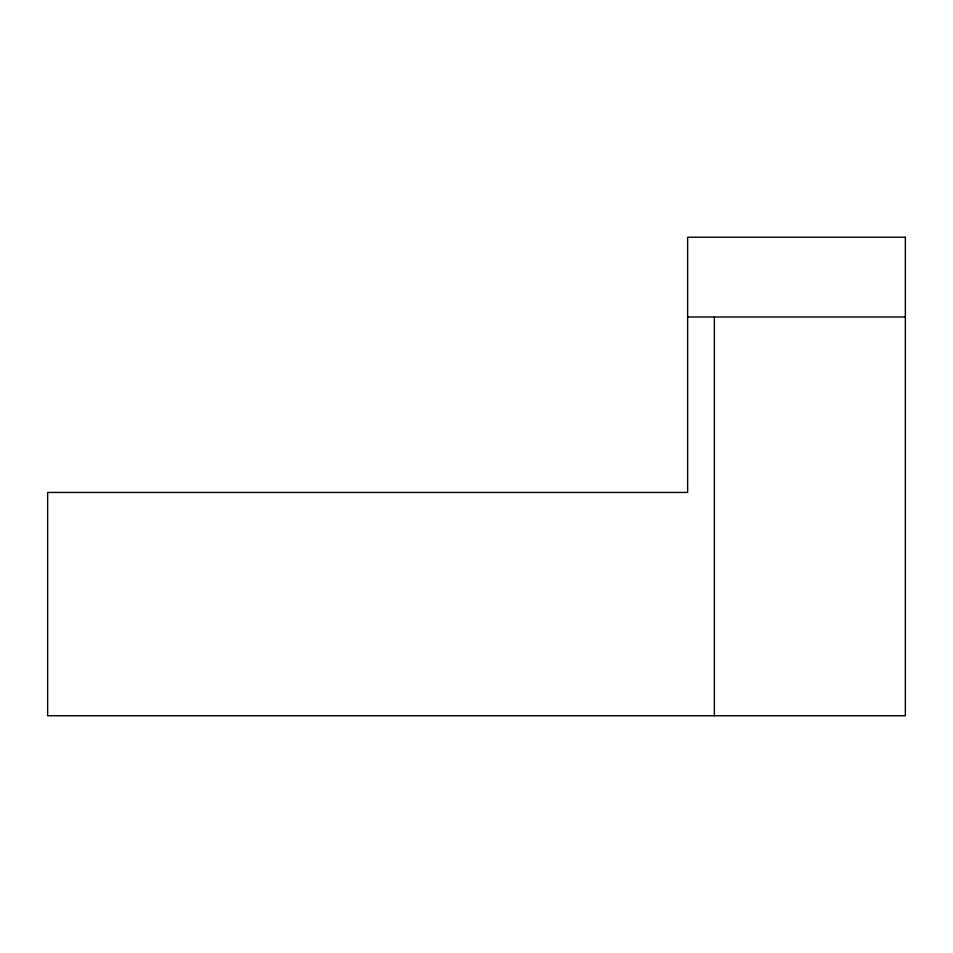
<?xml version="1.0" encoding="UTF-8"?>
<svg xmlns="http://www.w3.org/2000/svg" width="953" height="953" viewBox="0 0 953 953"><rect width="100%" height="100%" fill="white"/><g stroke="black" fill="none" stroke-linecap="round" stroke-linejoin="round"><path stroke-width="1.43" d="M687.637 317.004L905.35 317.004M714.357 317.004L714.357 715.751M905.35 237.249L687.637 237.249L687.637 492.451L47.65 492.451L47.65 715.751L905.35 715.751L905.35 237.249"/></g></svg>
